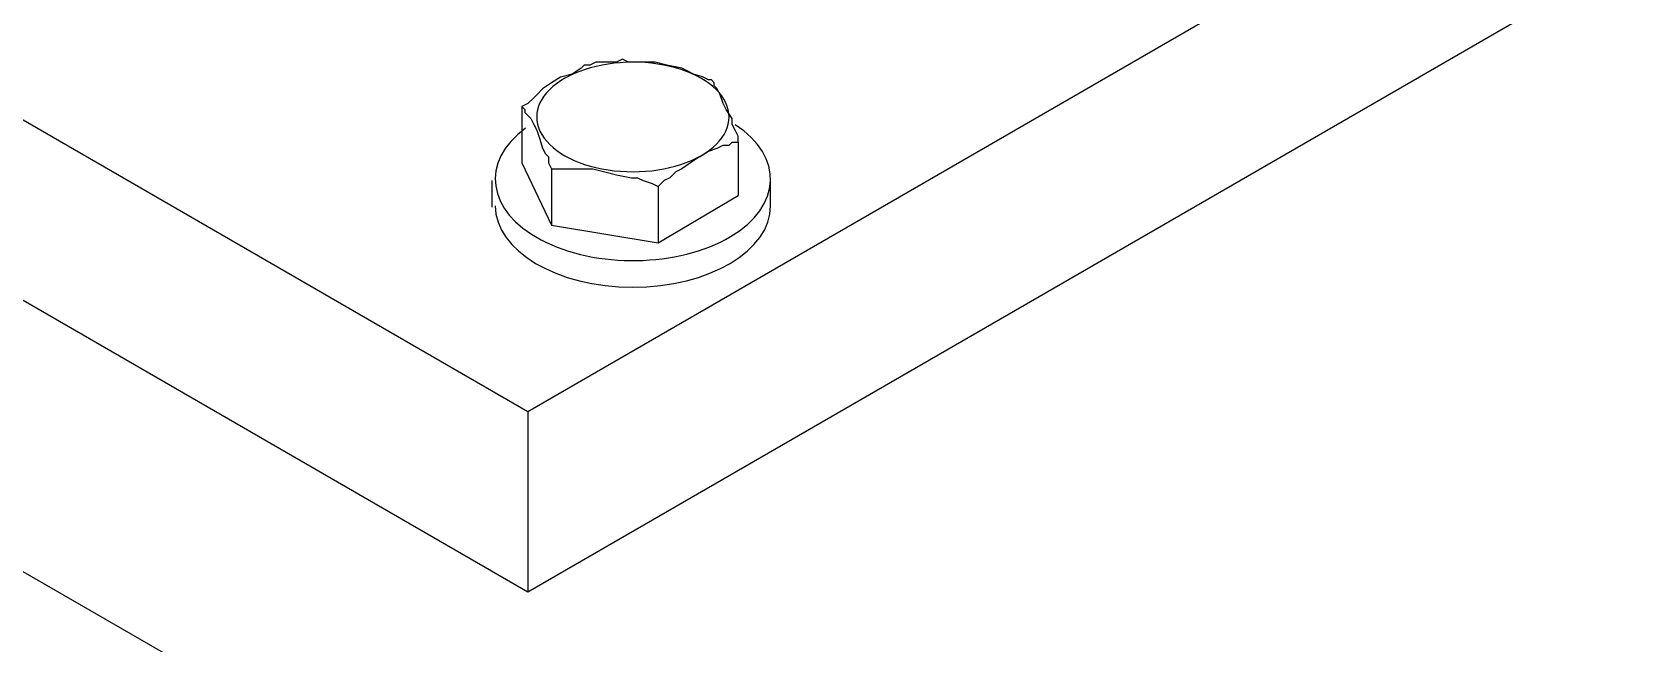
# Model space of a CAD drawing. Header units: inches. Extents: x 109 to 1721, y 29 to 669.
# Drawn here: x 1415.6 to 1426.86, y 298.11 to 302.41 of the extents above; entities that cross this region are included whole.
import ezdxf

# ---------------------------------------------------------------- set-up
doc = ezdxf.new("R2010")
doc.units = ezdxf.units.IN
doc.header["$LTSCALE"] = 0.0393700787401575
doc.header["$MEASUREMENT"] = 0
doc.layers.add('PDF3_Geometría', color=7, linetype='Continuous')

# ---------------------------------------------------------------- blocks, each defined once
blk = doc.blocks.new('OH3A1-1$-$ASSY$$CENTER$TUB_-_v2$-$copia1')
at = {"layer": 'PDF3_Geometría', "lineweight": -3}
for points in [[(14.04088083902994, 8.967482672797306), (15.89663865831163, 7.896692911783852), (15.89663865831163, 7.820029364691839)], [(14.6850348578559, 8.801662021213106), (14.61753760443793, 8.762496948242188), (15.45250362820095, 8.280016581217449), (15.99498155381944, 8.59333716498481)], [(15.45249430338541, 8.280014038085938), (15.45249430338541, 8.229182773166231), (14.61752827962239, 8.711663140190971), (14.61752827962239, 8.762494405110678)], [(16.03249952528211, 8.564165751139322), (15.45252312554253, 8.229179382324215)], [(15.47334289550781, 8.378338283962673), (15.47167629665798, 8.378338283962673), (15.47000969780816, 8.377504984537758), (15.46834309895833, 8.377504984537758), (15.46750979953342, 8.376671685112846), (15.46500990125868, 8.37500508626302), (15.46167670355903, 8.374171786838106), (15.45917680528429, 8.372505187988281), (15.45667690700955, 8.370838589138454), (15.45501030815972, 8.369171990288628), (15.45417700873481, 8.368338690863714), (15.45251040988498, 8.366672092013888), (15.45084381103515, 8.365838792588972), (15.45084381103515, 8.350006103515625)], [(15.51167636447482, 8.35584004720052), (15.51167636447482, 8.357506646050346), (15.51084306504991, 8.359173244900173), (15.510009765625, 8.360839843749998), (15.510009765625, 8.362506442599825), (15.50834316677517, 8.365006340874565), (15.50750986735026, 8.36667293972439), (15.50667656792534, 8.369172837999129), (15.50584326850043, 8.370839436848957), (15.50500996907552, 8.37167273627387), (15.50500996907552, 8.372506035698782), (15.5041766696506, 8.373339335123697), (15.50334337022569, 8.373339335123697), (15.50167677137586, 8.37417263454861), (15.49917687310113, 8.375005933973522), (15.4975102742513, 8.375839233398436), (15.49584367540147, 8.376672532823347), (15.49167717827691, 8.377505832248263), (15.48834398057725, 8.378339131673174), (15.4850107828776, 8.378339131673174), (15.48084428575303, 8.378339131673174), (15.47917768690321, 8.37917243109809), (15.47751108805338, 8.378339131673174), (15.47501118977864, 8.378339131673174), (15.47334459092882, 8.378339131673174)], [(15.45084465874566, 8.365837944878471), (15.45167795817057, 8.365004645453558), (15.45167795817057, 8.364171346028645), (15.45251125759548, 8.363338046603731), (15.4533445570204, 8.362504747178816), (15.45417785644531, 8.360838148328993), (15.45501115587022, 8.359171549479166), (15.45584445529514, 8.356671651204424), (15.45667775472005, 8.354171752929688), (15.45751105414496, 8.35250515407986), (15.45834435356988, 8.351671854654947), (15.45834435356988, 8.35000525580512), (15.45917765299479, 8.348338656955294), (15.45917765299479, 8.332505967881941)], [(15.50084431966145, 8.35167270236545), (15.5033442179362, 8.353339301215279), (15.50584411621093, 8.35417260064019), (15.50751071506076, 8.355005900065105), (15.50917731391059, 8.355005900065105), (15.5100106133355, 8.355839199490015), (15.51167721218533, 8.355839199490015), (15.51167721218533, 8.34083980984158)], [(15.50084431966145, 8.35167270236545), (15.49834442138672, 8.350006103515625), (15.49584452311198, 8.348339504665798), (15.49417792426215, 8.347506205240887), (15.49251132541232, 8.34583960639106), (15.4908447265625, 8.345006306966146), (15.48917812771267, 8.343339708116316)], [(15.45084465874566, 8.35000525580512), (15.45917765299479, 8.332505967881941), (15.48917643229166, 8.327506171332464), (15.51167551676432, 8.340838962131075)], [(15.45917765299479, 8.348338656955294), (15.46084425184462, 8.348338656955294), (15.46334415011935, 8.348338656955294), (15.46501074896918, 8.348338656955294), (15.46751064724392, 8.348338656955294), (15.47084384494357, 8.348338656955294), (15.47417704264323, 8.347505357530382), (15.47751024034288, 8.346672058105465), (15.48167673746745, 8.345838758680555), (15.48334333631727, 8.345838758680555), (15.4850099351671, 8.34500545925564), (15.48750983344184, 8.34417215983073), (15.48917643229166, 8.343338860405815), (15.48917643229166, 8.327506171332466)], [(15.44250996907552, 8.337505764431423), (15.44250996907552, 8.34500545925564)], [(15.52084350585937, 8.337505764431423), (15.52084350585937, 8.34500545925564)]]:
    blk.add_lwpolyline(points, dxfattribs=at)
for points in [[(15.48910352918837, 8.377813551161024), (15.47975807613796, 8.379239326477048), (15.46978598275333, 8.377718555026584), (15.46294376034207, 8.37382371351454)], [(15.5082533094618, 8.366913689507378), (15.50574841139052, 8.372233473036024), (15.49844870842828, 8.376388303968637), (15.4891040886773, 8.377813245985243)], [(15.46294318305121, 8.37382337782118), (15.45610096147325, 8.369929369608561), (15.45342857021755, 8.364252933926048), (15.45593346828884, 8.358932316264681)], [(15.50124443901909, 8.352021959092882), (15.50808666059706, 8.355915967305501), (15.51075905185275, 8.361592402988009), (15.50825415378146, 8.366913020649381)], [(15.45184156629774, 8.3597412109375), (15.43898208957248, 8.350239097595216), (15.4409261771308, 8.33644965871175), (15.45626805284288, 8.328338321276346)], [(15.50953004885186, 8.329239951254102), (15.52406196002282, 8.337857102273725), (15.52466860617065, 8.351689871893988), (15.51091166346486, 8.360741170247396)], [(15.4559343126085, 8.35893079969618), (15.45843921067979, 8.353611016167532), (15.46573891364203, 8.349456185234917), (15.47508353339301, 8.348031243218315)], [(15.47508409288194, 8.348031785753035), (15.48442954593234, 8.346606010437013), (15.49440163931698, 8.348126781887478), (15.50124386172824, 8.352021623399523)], [(15.44334581163194, 8.337921990288628), (15.44334581163194, 8.325265838623046), (15.46069427235921, 8.315006256103514), (15.4820942348904, 8.315006256103514)], [(15.4820942348904, 8.315006256103514), (15.5034941974216, 8.315006256103514), (15.52084265814887, 8.325265838623046), (15.52084265814887, 8.337921990288628)], [(15.45626805284288, 8.328338321276346), (15.47160992855496, 8.32022698634084), (15.4949981443473, 8.320622802734375), (15.50953004885186, 8.329239951254102)]]:
    blk.add_open_spline(points, degree=3, dxfattribs=at)

msp = doc.modelspace()

# ---------------------------------------------------------------- block references
at = {"xscale": 25, "yscale": 25, "zscale": 25}
msp.add_blockref('OH3A1-1$-$ASSY$$CENTER$TUB_-_v2$-$copia1', (1032.779706636086, 92.74013431403807), dxfattribs=at)

doc.saveas('drawing.dxf')
